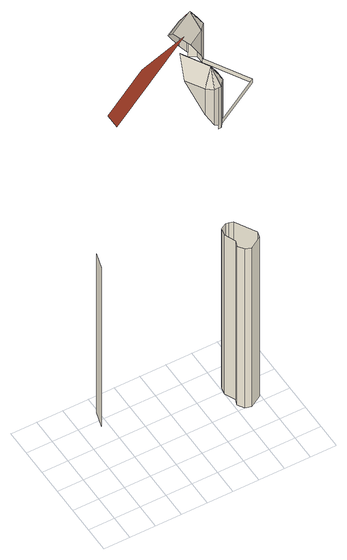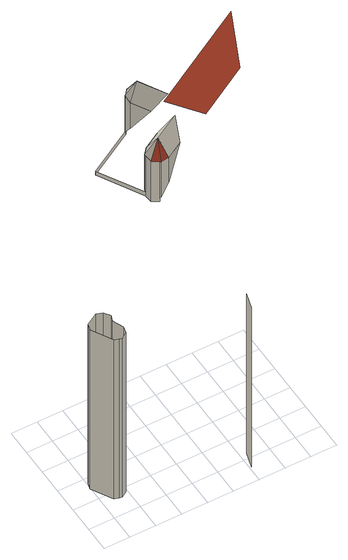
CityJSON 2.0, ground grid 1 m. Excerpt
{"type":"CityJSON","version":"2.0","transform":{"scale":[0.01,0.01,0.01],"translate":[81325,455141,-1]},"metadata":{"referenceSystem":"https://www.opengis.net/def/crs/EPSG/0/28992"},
"CityObjects":{
"building1":{"type":"Building","attributes":{"Volume":104797.07,"Dakoppervlakte":8542.52,"Muuroppervlakte":13883.88,"Vloeroppervlakte":5073.26,"hoogte_Z_max_in_m_NAP":34.28,"GEB_DOEL":"kantoorfunctie - kantoorfunctie,woonfunctie","yearOfConstruction":1620,"measuredHeight":34.75},"children":["building1-1","building1-2"],"geometry":[{"type":"MultiSurface","lod":"2","boundaries":[[[0,1,2,3]],[[4,5,6,7]],[[8,9,10]],[[8,10,11,12]],[[10,9,13,14]],[[14,11,10]],[[15,16,14,13]],[[16,17,11,14]],[[16,15,18,19,17]],[[12,11,20,21]],[[22,23,11,17]],[[17,19,24,25,22]],[[26,23,22,25]],[[20,11,23]],[[20,27,21]],[[23,26,27,20]],[[28,29,30,31]],[[29,32,30]],[[33,28,31,34]],[[34,35,33]],[[25,24,36,37]],[[38,39,40,41]],[[41,40,42,43]],[[43,42,44,45]],[[28,33,46]],[[47,48,39,38]],[[33,35,49,46]],[[45,44,50,51]],[[28,46,52,53]],[[46,49,54,52]],[[52,54,55,56,53]],[[51,50,57,58]],[[59,47,38,41,43,45,51,58,60,61,62]],[[59,63,48,47]],[[58,57,64,60]],[[55,54,37,36]],[[60,64,65,61]],[[62,66,63,59]],[[61,65,66,62]]],"semantics":{"surfaces":[{"type":"RoofSurface"},{"type":"WallSurface"},{"type":"GroundSurface"}],"values":[0,1,null,null,null,null,null,null,null,null,null,null,null,null,null,null,null,null,null,null,1,1,1,1,null,1,null,1,null,null,null,1,2,1,1,1,1,1,1]}}]},
"building1-1":{"type":"BuildingInstallation","parents":["building1"],"geometry":[{"type":"MultiSurface","lod":"2","boundaries":[[[8,10,11,12]],[[12,11,20,21]],[[20,11,23]],[[14,11,10]],[[22,23,11,17]],[[16,17,11,14]],[[23,26,27,20]],[[10,9,13,14]],[[26,23,22,25]],[[15,16,14,13]],[[8,9,10]],[[20,27,21]],[[16,15,18,19,17]],[[17,19,24,25,22]]],"semantics":{"surfaces":[{"type":"RoofSurface"},{"type":"WallSurface"}],"values":[0,0,0,0,0,0,1,1,1,1,1,1,1,1]}}]},
"building1-2":{"type":"BuildingInstallation","parents":["building1"],"geometry":[{"type":"MultiSurface","lod":"2","boundaries":[[[28,33,46]],[[28,67,29]],[[28,29,30,31]],[[33,28,31,34]],[[28,46,52,53]],[[28,53,68,67]],[[33,35,49,46]],[[67,69,32,29]],[[46,49,54,52]],[[68,70,69,67]],[[29,32,30]],[[34,35,33]],[[52,54,55,56,53]],[[53,56,71,70,68]]],"semantics":{"surfaces":[{"type":"RoofSurface"},{"type":"WallSurface"}],"values":[0,0,0,0,0,0,1,1,1,1,1,1,1,1]}}]}
},
"vertices":[
[453,307,1889],[311,339,1776],[108,221,1776],[56,76,1889],[193,436,53],[193,436,840],[175,374,840],[175,374,53],[397,209,1797],[436,143,1671],[436,143,1797],[474,165,1867],[414,268,1867],[462,124,1623],[462,124,1797],[478,125,1612],[478,125,1797],[490,126,1797],[478,125,1593],[490,126,1593],[510,185,1797],[471,252,1797],[501,139,1797],[510,148,1797],[501,139,1593],[501,139,1612],[510,148,1619],[510,185,1671],[543,416,1862],[522,453,1790],[458,416,1790],[442,358,1862],[522,453,1667],[565,378,1790],[501,341,1790],[565,378,1667],[681,243,1593],[681,243,1612],[626,201,53],[626,201,840],[610,225,840],[610,225,53],[618,249,840],[618,249,53],[600,290,840],[600,290,53],[586,402,1790],[650,194,53],[650,194,840],[586,402,1616],[607,319,840],[607,319,53],[586,408,1790],[583,439,1790],[586,408,1612],[586,408,1593],[583,439,1593],[629,332,840],[629,332,53],[695,220,53],[640,329,53],[657,325,53],[702,245,53],[695,220,840],[640,329,840],[657,325,840],[702,245,840],
[554,458,1790],[558,455,1790],[554,458,1616],[558,455,1612],[558,455,1593]
]}
